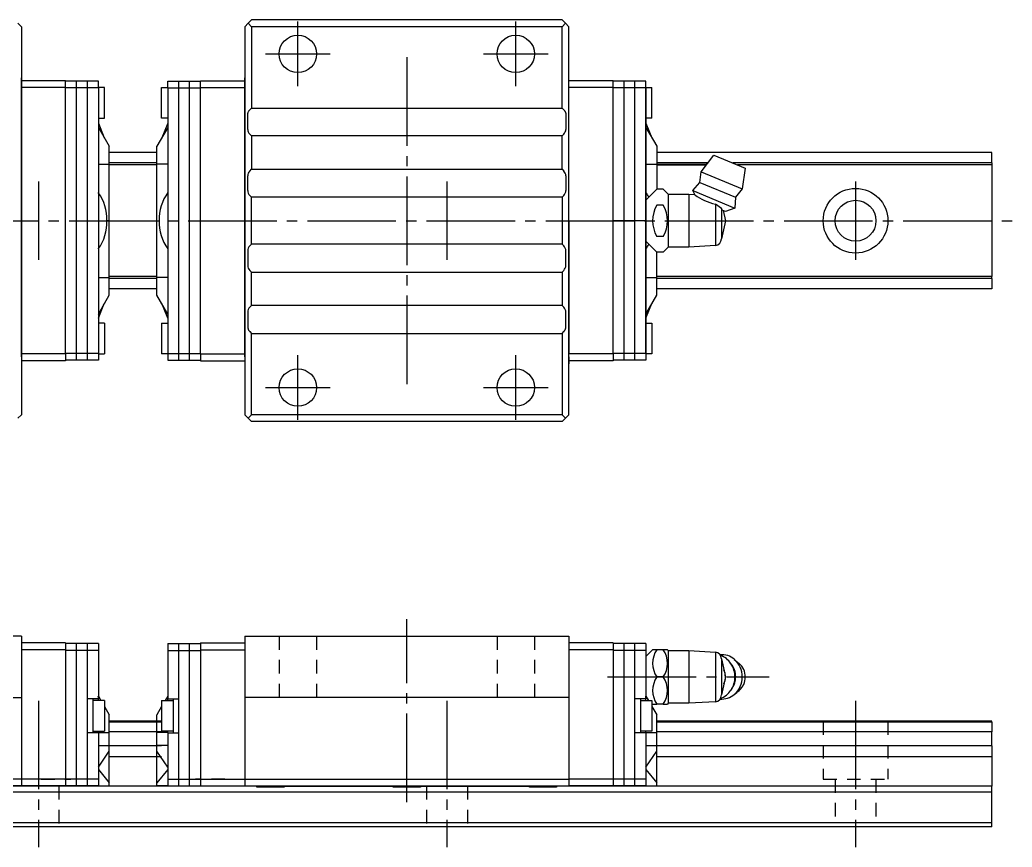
# Model space of a CAD drawing. Extents: x -26 to 276, y 1046 to 1185.
# Drawn here: x 130 to 275.8, y 1063.8 to 1185.3 of the extents above; entities that cross this region are included whole.
import ezdxf

# ---------------------------------------------------------------- set-up
doc = ezdxf.new("R2010")
doc.units = 0
doc.linetypes.add('CENTER', pattern=[17.5, 13, -1.5, 1.5, -1.5])
doc.linetypes.add('DASHED', pattern=[3.5, 2, -1.5])
doc.layers.get('0').update_dxf_attribs({"linetype": 'CONTINUOUS'})
doc.layers.add('CENTER', color=1, linetype='CENTER')

msp = doc.modelspace()

# ---------------------------------------------------------------- linework, layer by layer
at = {"color": 7, "linetype": 'CONTINUOUS'}
for p, q in [((130.26, 1184.34), (129.76, 1184.84)), ((163.06, 1184.34), (163.56, 1184.84)), ((163.56, 1184.84), (164.06, 1185.34)), ((163.56, 1184.84), (164.06, 1184.34)), ((209.66, 1185.34), (164.06, 1185.34)), ((209.66, 1185.34), (210.16, 1184.84)), ((209.66, 1184.34), (210.16, 1184.84)), ((210.16, 1184.84), (210.66, 1184.34)), ((130.26, 1184.34), (130.26, 1127.34)), ((163.06, 1184.34), (163.06, 1127.34)), ((164.06, 1184.34), (164.06, 1172.39)), ((209.66, 1184.34), (164.06, 1184.34)), ((209.66, 1172.39), (209.66, 1184.34)), ((210.66, 1127.34), (210.66, 1184.34)), ((130.26, 1175.84), (130.26, 1176.84)), ((130.26, 1176.44), (130.26, 1175.39)), ((136.76, 1176.39), (130.26, 1176.39)), ((136.76, 1175.39), (136.76, 1176.39)), ((141.56, 1176.34), (136.76, 1176.34)), ((138.36, 1135.34), (138.36, 1176.34)), ((139.96, 1135.34), (139.96, 1176.34)), ((141.56, 1175.34), (141.56, 1176.34)), ((151.76, 1175.34), (151.76, 1176.34)), ((151.76, 1176.34), (156.56, 1176.34)), ((153.36, 1135.34), (153.36, 1176.34)), ((154.96, 1135.34), (154.96, 1176.34)), ((156.56, 1176.39), (163.06, 1176.39)), ((156.56, 1175.39), (156.56, 1176.39)), ((163.06, 1175.84), (163.06, 1176.84)), ((163.06, 1176.44), (163.06, 1175.39)), ((210.66, 1175.84), (210.66, 1176.84)), ((210.66, 1175.39), (210.66, 1176.44)), ((217.16, 1176.39), (210.66, 1176.39)), ((217.16, 1175.39), (217.16, 1176.39)), ((221.96, 1176.34), (217.16, 1176.34)), ((221.96, 1176.34), (217.16, 1176.34)), ((218.76, 1135.34), (218.76, 1176.34)), ((220.36, 1135.34), (220.36, 1176.34)), ((221.96, 1175.34), (221.96, 1176.34)), ((221.96, 1175.34), (221.96, 1176.34)), ((130.26, 1135.84), (130.26, 1175.84)), ((136.76, 1175.39), (130.26, 1175.39)), ((130.26, 1155.84), (130.26, 1175.39)), ((130.26, 1175.39), (130.26, 1155.84)), ((136.76, 1136.29), (136.76, 1175.39)), ((141.56, 1175.34), (136.76, 1175.34)), ((142.46, 1175.39), (141.56, 1175.39)), ((141.56, 1175.34), (141.56, 1136.34)), ((142.46, 1170.89), (142.46, 1175.39)), ((150.86, 1170.89), (150.86, 1175.39)), ((150.86, 1175.39), (151.76, 1175.39)), ((151.76, 1175.34), (151.76, 1136.34)), ((151.76, 1175.34), (156.56, 1175.34)), ((156.56, 1136.29), (156.56, 1175.39)), ((156.56, 1175.39), (163.06, 1175.39)), ((163.06, 1135.84), (163.06, 1175.84)), ((163.06, 1155.84), (163.06, 1175.39)), ((163.06, 1175.39), (163.06, 1155.84)), ((210.66, 1135.84), (210.66, 1175.84)), ((217.16, 1175.39), (210.66, 1175.39)), ((210.66, 1155.84), (210.66, 1175.39)), ((210.66, 1155.84), (210.66, 1175.39)), ((217.16, 1136.29), (217.16, 1175.39)), ((221.96, 1175.34), (217.16, 1175.34)), ((221.96, 1175.34), (217.16, 1175.34)), ((221.96, 1175.39), (222.86, 1175.39)), ((221.96, 1155.84), (221.96, 1175.34)), ((221.96, 1175.34), (221.96, 1155.84)), ((222.86, 1170.89), (222.86, 1175.39)), ((163.53, 1171.62), (163.54, 1171.67)), ((163.54, 1171.67), (163.55, 1171.72)), ((163.55, 1171.72), (163.57, 1171.77)), ((163.57, 1171.77), (163.58, 1171.81)), ((163.58, 1171.81), (163.6, 1171.86)), ((163.6, 1171.86), (163.63, 1171.9)), ((163.63, 1171.9), (163.65, 1171.94)), ((163.65, 1171.94), (163.68, 1171.99)), ((163.68, 1171.99), (163.7, 1172.03)), ((163.7, 1172.03), (163.74, 1172.06)), ((163.74, 1172.06), (163.77, 1172.1)), ((163.77, 1172.1), (163.8, 1172.14)), ((163.8, 1172.14), (164.06, 1172.39)), ((164.06, 1172.39), (209.66, 1172.39)), ((209.66, 1172.39), (209.92, 1172.14)), ((209.92, 1172.14), (209.95, 1172.1)), ((209.95, 1172.1), (209.98, 1172.06)), ((209.98, 1172.06), (210.01, 1172.03)), ((210.01, 1172.03), (210.04, 1171.99)), ((210.04, 1171.99), (210.07, 1171.94)), ((210.07, 1171.94), (210.09, 1171.9)), ((210.09, 1171.9), (210.11, 1171.86)), ((210.11, 1171.86), (210.13, 1171.81)), ((210.13, 1171.81), (210.15, 1171.77)), ((210.15, 1171.77), (210.16, 1171.72)), ((210.16, 1171.72), (210.18, 1171.67)), ((210.18, 1171.67), (210.19, 1171.62)), ((141.56, 1170.89), (142.46, 1170.89)), ((141.56, 1170.18), (142.44, 1168.02)), ((151.76, 1170.89), (150.86, 1170.89)), ((151.76, 1170.18), (150.88, 1168.02)), ((163.51, 1171.53), (163.52, 1171.58)), ((163.51, 1171.48), (163.51, 1171.53)), ((163.51, 1171.43), (163.51, 1171.48)), ((163.51, 1169.26), (163.51, 1171.43)), ((163.52, 1171.58), (163.53, 1171.62)), ((210.19, 1171.62), (210.2, 1171.58)), ((210.2, 1171.58), (210.2, 1171.53)), ((210.2, 1171.53), (210.21, 1171.48)), ((210.21, 1171.48), (210.21, 1171.43)), ((210.21, 1171.43), (210.21, 1169.26)), ((222.86, 1170.89), (221.96, 1170.89)), ((221.96, 1170.18), (222.84, 1168.02)), ((221.96, 1170.18), (222.84, 1168.02)), ((141.56, 1169.54), (143.16, 1166.77)), ((151.76, 1169.54), (150.16, 1166.77)), ((221.96, 1169.54), (223.56, 1166.77)), ((221.96, 1169.54), (223.56, 1166.77)), ((164.06, 1168.29), (163.8, 1168.55)), ((164.06, 1168.29), (164.06, 1163.39)), ((209.66, 1168.29), (164.06, 1168.29)), ((209.92, 1168.55), (209.66, 1168.29)), ((209.66, 1163.39), (209.66, 1168.29)), ((143.16, 1144.91), (143.16, 1166.77)), ((150.16, 1165.84), (143.16, 1165.84)), ((150.16, 1144.91), (150.16, 1166.77)), ((223.56, 1166.77), (223.56, 1160.44)), ((272.76, 1165.84), (223.56, 1165.84)), ((272.76, 1164.33), (272.76, 1165.84)), ((230.1, 1163), (231.95, 1165.49)), ((231.95, 1165.49), (236.56, 1163.57)), ((141.56, 1164.17), (143.16, 1164.17)), ((150.16, 1164.33), (143.16, 1164.33)), ((150.16, 1164.04), (143.16, 1164.04)), ((151.76, 1164.17), (150.16, 1164.17)), ((163.8, 1163.14), (164.06, 1163.39)), ((164.06, 1163.39), (209.66, 1163.39)), ((209.66, 1163.39), (209.92, 1163.14)), ((221.96, 1164.17), (223.56, 1164.17)), ((221.96, 1164.17), (223.56, 1164.17)), ((223.56, 1164.33), (231.08, 1164.33)), ((231.08, 1164.33), (223.56, 1164.33)), ((223.56, 1164.04), (230.87, 1164.04)), ((230.87, 1164.04), (223.56, 1164.04)), ((229.91, 1161.46), (230.1, 1163)), ((230.1, 1163), (236.12, 1160.51)), ((272.76, 1164.33), (234.74, 1164.33)), ((272.76, 1164.04), (235.42, 1164.04)), ((236.56, 1163.57), (236.12, 1160.51)), ((272.76, 1164.33), (272.76, 1164.04)), ((272.76, 1164.04), (272.76, 1147.64)), ((163.51, 1160.26), (163.51, 1162.43)), ((210.21, 1162.43), (210.21, 1160.26)), ((228.87, 1160.26), (229.91, 1161.46)), ((229.91, 1161.46), (235.15, 1159.29)), ((221.96, 1158.84), (223.58, 1160.46)), ((224.51, 1160.46), (223.58, 1160.46)), ((224.51, 1160.46), (225.26, 1159.72)), ((228.87, 1160.26), (235.04, 1157.71)), ((229.15, 1159.67), (228.87, 1160.26)), ((236.12, 1160.51), (235.15, 1159.29)), ((164.06, 1159.29), (163.8, 1159.55)), ((209.66, 1159.29), (164.06, 1159.29)), ((164.06, 1152.39), (164.06, 1159.29)), ((209.92, 1159.55), (209.66, 1159.29)), ((209.66, 1159.29), (209.66, 1152.39)), ((225.26, 1159.72), (225.26, 1151.97)), ((225.26, 1159.72), (228.26, 1159.72)), ((228.26, 1159.72), (228.26, 1151.97)), ((228.26, 1159.72), (229.15, 1159.67)), ((229.15, 1159.67), (229.15, 1159.67)), ((229.15, 1159.67), (229.15, 1159.67)), ((235.15, 1159.29), (235.04, 1157.71)), ((164.06, 1154.19), (164.06, 1157.49)), ((209.66, 1157.49), (209.66, 1154.19)), ((224.51, 1158.15), (223.58, 1158.15)), ((232.18, 1158.29), (232.18, 1152.2)), ((233.06, 1157.66), (232.18, 1158.29)), ((233.06, 1157.66), (233.06, 1153.19)), ((233.18, 1157.4), (233.06, 1157.66)), ((233.66, 1157.2), (233.18, 1157.4)), ((233.32, 1157.34), (233.66, 1155.84)), ((235.04, 1157.71), (233.66, 1157.2)), ((130.26, 1155.84), (130.26, 1136.29)), ((130.26, 1155.84), (130.26, 1136.29)), ((143.16, 1155.84), (142.83, 1155.84)), ((150.16, 1155.84), (150.49, 1155.84)), ((163.06, 1155.84), (163.06, 1136.29)), ((163.06, 1155.84), (163.06, 1136.29)), ((210.66, 1155.84), (210.66, 1136.29)), ((210.66, 1136.29), (210.66, 1155.84)), ((221.96, 1155.84), (217.16, 1155.84)), ((221.96, 1136.34), (221.96, 1155.84)), ((221.96, 1155.84), (221.96, 1136.34)), ((221.96, 1155.84), (221.96, 1136.34)), ((233.66, 1155.84), (233.06, 1153.19)), ((223.58, 1151.23), (221.96, 1152.84)), ((224.51, 1153.53), (223.58, 1153.53)), ((163.51, 1151.43), (163.51, 1149.26)), ((164.06, 1152.39), (163.8, 1152.14)), ((209.66, 1152.39), (164.06, 1152.39)), ((209.92, 1152.14), (209.66, 1152.39)), ((210.21, 1149.26), (210.21, 1151.43)), ((223.56, 1144.91), (223.56, 1151.24)), ((225.26, 1151.97), (224.51, 1151.23)), ((228.26, 1151.97), (225.26, 1151.97)), ((232.18, 1152.2), (228.26, 1151.97)), ((224.51, 1151.23), (223.58, 1151.23)), ((163.8, 1148.55), (164.06, 1148.29)), ((209.66, 1148.29), (209.92, 1148.55)), ((141.56, 1147.51), (143.16, 1147.51)), ((150.16, 1147.64), (143.16, 1147.64)), ((150.16, 1147.36), (143.16, 1147.36)), ((151.76, 1147.51), (150.16, 1147.51)), ((164.06, 1148.29), (209.66, 1148.29)), ((164.06, 1143.39), (164.06, 1148.29)), ((209.66, 1148.29), (209.66, 1143.39)), ((221.96, 1147.51), (223.56, 1147.51)), ((221.96, 1147.51), (223.56, 1147.51)), ((221.96, 1147.51), (223.56, 1147.51)), ((272.76, 1147.64), (223.56, 1147.64)), ((272.76, 1147.36), (223.56, 1147.36)), ((272.76, 1147.36), (272.76, 1147.64)), ((272.76, 1147.36), (272.76, 1145.84)), ((150.16, 1145.84), (143.16, 1145.84)), ((272.76, 1145.84), (223.56, 1145.84)), ((141.56, 1142.14), (143.16, 1144.91)), ((151.76, 1142.14), (150.16, 1144.91)), ((221.96, 1142.14), (223.56, 1144.91)), ((221.96, 1142.14), (223.56, 1144.91)), ((221.96, 1142.14), (223.56, 1144.91)), ((141.56, 1141.51), (142.44, 1143.67)), ((151.76, 1141.51), (150.88, 1143.67)), ((164.06, 1143.39), (163.8, 1143.14)), ((209.66, 1143.39), (164.06, 1143.39)), ((209.92, 1143.14), (209.66, 1143.39)), ((221.96, 1141.51), (222.84, 1143.67)), ((221.96, 1141.51), (222.84, 1143.67)), ((221.96, 1141.51), (222.84, 1143.67)), ((163.51, 1142.43), (163.51, 1140.26)), ((210.21, 1140.26), (210.21, 1142.43)), ((142.46, 1140.79), (141.56, 1140.79)), ((142.46, 1140.79), (142.46, 1136.29)), ((150.86, 1140.79), (151.76, 1140.79)), ((150.86, 1140.79), (150.86, 1136.29)), ((163.51, 1140.26), (163.51, 1140.21)), ((163.51, 1140.21), (163.51, 1140.16)), ((163.51, 1140.16), (163.52, 1140.11)), ((163.52, 1140.11), (163.53, 1140.06)), ((163.53, 1140.06), (163.54, 1140.02)), ((163.54, 1140.02), (163.55, 1139.97)), ((163.55, 1139.97), (163.57, 1139.92)), ((163.57, 1139.92), (163.58, 1139.88)), ((163.58, 1139.88), (163.6, 1139.83)), ((163.6, 1139.83), (163.63, 1139.79)), ((163.63, 1139.79), (163.65, 1139.74)), ((163.65, 1139.74), (163.68, 1139.7)), ((163.68, 1139.7), (163.7, 1139.66)), ((163.7, 1139.66), (163.74, 1139.62)), ((163.74, 1139.62), (163.77, 1139.59)), ((163.77, 1139.59), (163.8, 1139.55)), ((209.92, 1139.55), (209.95, 1139.59)), ((209.95, 1139.59), (209.98, 1139.62)), ((209.98, 1139.62), (210.01, 1139.66)), ((210.01, 1139.66), (210.04, 1139.7)), ((210.04, 1139.7), (210.07, 1139.74)), ((210.07, 1139.74), (210.09, 1139.79)), ((210.09, 1139.79), (210.11, 1139.83)), ((210.11, 1139.83), (210.13, 1139.88)), ((210.13, 1139.88), (210.15, 1139.92)), ((210.15, 1139.92), (210.16, 1139.97)), ((210.16, 1139.97), (210.18, 1140.02)), ((210.18, 1140.02), (210.19, 1140.06)), ((210.19, 1140.06), (210.2, 1140.11)), ((210.2, 1140.16), (210.21, 1140.21)), ((210.2, 1140.11), (210.2, 1140.16)), ((210.21, 1140.21), (210.21, 1140.26)), ((221.96, 1140.79), (222.86, 1140.79)), ((222.86, 1140.79), (222.86, 1136.29)), ((163.8, 1139.55), (164.06, 1139.29)), ((164.06, 1139.29), (209.66, 1139.29)), ((164.06, 1127.34), (164.06, 1139.29)), ((209.66, 1139.29), (209.92, 1139.55)), ((209.66, 1139.29), (209.66, 1127.34)), ((136.76, 1136.29), (130.26, 1136.29)), ((130.26, 1136.29), (130.26, 1135.24)), ((130.26, 1135.84), (130.26, 1134.84)), ((136.76, 1135.29), (130.26, 1135.29)), ((141.56, 1136.34), (136.76, 1136.34)), ((136.76, 1136.29), (136.76, 1135.29)), ((141.56, 1135.34), (136.76, 1135.34)), ((141.56, 1136.34), (141.56, 1135.34)), ((141.56, 1136.29), (142.46, 1136.29)), ((151.76, 1136.29), (150.86, 1136.29)), ((151.76, 1136.34), (151.76, 1135.34)), ((151.76, 1136.34), (156.56, 1136.34)), ((151.76, 1135.34), (156.56, 1135.34)), ((156.56, 1136.29), (156.56, 1135.29)), ((156.56, 1136.29), (163.06, 1136.29)), ((156.56, 1135.29), (163.06, 1135.29)), ((163.06, 1136.29), (163.06, 1135.24)), ((163.06, 1135.84), (163.06, 1134.84)), ((217.16, 1136.29), (210.66, 1136.29)), ((210.66, 1135.24), (210.66, 1136.29)), ((210.66, 1135.84), (210.66, 1134.84)), ((217.16, 1135.29), (210.66, 1135.29)), ((221.96, 1136.34), (217.16, 1136.34)), ((221.96, 1136.34), (217.16, 1136.34)), ((221.96, 1136.34), (217.16, 1136.34)), ((217.16, 1136.29), (217.16, 1135.29)), ((221.96, 1135.34), (217.16, 1135.34)), ((221.96, 1135.34), (217.16, 1135.34)), ((221.96, 1135.34), (217.16, 1135.34)), ((221.96, 1136.34), (221.96, 1135.34)), ((221.96, 1136.34), (221.96, 1135.34)), ((221.96, 1136.34), (221.96, 1135.34)), ((222.86, 1136.29), (221.96, 1136.29)), ((129.76, 1126.84), (130.26, 1127.34)), ((163.56, 1126.84), (163.06, 1127.34)), ((163.56, 1126.84), (164.06, 1127.34)), ((164.06, 1126.34), (163.56, 1126.84)), ((209.66, 1127.34), (164.06, 1127.34)), ((209.66, 1127.34), (210.16, 1126.84)), ((210.16, 1126.84), (209.66, 1126.34)), ((210.66, 1127.34), (210.16, 1126.84)), ((209.66, 1126.34), (164.06, 1126.34)), ((130.26, 1094.84), (82.66, 1094.84)), ((130.26, 1094.84), (130.26, 1093.84)), ((163.06, 1094.84), (210.66, 1094.84)), ((163.06, 1094.84), (163.06, 1093.84)), ((210.66, 1094.84), (210.66, 1093.84)), ((136.76, 1093.84), (130.26, 1093.84)), ((130.26, 1093.84), (130.26, 1087.34)), ((136.76, 1093.84), (136.76, 1092.84)), ((141.56, 1093.74), (136.76, 1093.74)), ((138.36, 1072.84), (138.36, 1093.74)), ((139.96, 1072.84), (139.96, 1093.74)), ((141.56, 1093.74), (141.56, 1092.74)), ((151.76, 1093.74), (151.76, 1092.74)), ((151.76, 1093.74), (156.56, 1093.74)), ((153.36, 1072.84), (153.36, 1093.74)), ((154.96, 1072.84), (154.96, 1093.74)), ((156.56, 1093.84), (163.06, 1093.84)), ((156.56, 1093.84), (156.56, 1092.84)), ((163.06, 1093.84), (163.06, 1087.34)), ((217.16, 1093.84), (210.66, 1093.84)), ((210.66, 1093.84), (210.66, 1087.34)), ((217.16, 1093.84), (217.16, 1092.84)), ((221.96, 1093.74), (217.16, 1093.74)), ((221.96, 1093.74), (217.16, 1093.74)), ((221.96, 1093.74), (217.16, 1093.74)), ((218.76, 1072.84), (218.76, 1093.74)), ((220.36, 1072.84), (220.36, 1093.74)), ((221.96, 1093.74), (221.96, 1092.74)), ((221.96, 1093.74), (221.96, 1092.74)), ((221.96, 1093.74), (221.96, 1092.74)), ((136.76, 1092.84), (130.26, 1092.84)), ((136.76, 1092.84), (136.76, 1073.84)), ((141.56, 1092.74), (136.76, 1092.74)), ((141.56, 1092.74), (141.56, 1085.64)), ((151.76, 1092.74), (151.76, 1085.64)), ((151.76, 1092.74), (156.56, 1092.74)), ((156.56, 1092.84), (156.56, 1073.84)), ((156.56, 1092.84), (163.06, 1092.84)), ((217.16, 1092.84), (210.66, 1092.84)), ((217.16, 1092.84), (217.16, 1073.84)), ((221.96, 1092.74), (217.16, 1092.74)), ((221.96, 1092.74), (217.16, 1092.74)), ((221.96, 1092.74), (217.16, 1092.74)), ((221.96, 1091.84), (222.96, 1092.84)), ((221.96, 1092.74), (221.96, 1085.64)), ((221.96, 1092.74), (221.96, 1085.64)), ((221.96, 1092.74), (221.96, 1085.64)), ((223.58, 1092.84), (222.96, 1092.84)), ((224.51, 1092.84), (223.58, 1092.84)), ((225.13, 1092.84), (224.51, 1092.84)), ((225.13, 1092.84), (225.26, 1092.72)), ((225.26, 1092.72), (228.26, 1092.72)), ((225.26, 1092.72), (225.26, 1084.97)), ((228.26, 1092.72), (232.18, 1092.49)), ((228.26, 1092.72), (228.26, 1084.97)), ((232.18, 1092.49), (232.18, 1085.2)), ((233.06, 1091.49), (233.66, 1088.84)), ((233.06, 1091.49), (233.06, 1086.19)), ((234.95, 1091.42), (235.67, 1090.82)), ((224.51, 1088.84), (223.58, 1088.84)), ((233.66, 1088.84), (233.06, 1086.19)), ((130.26, 1087.34), (130.26, 1073.84)), ((163.06, 1087.34), (163.06, 1073.84)), ((210.66, 1087.34), (210.66, 1073.84)), ((82.66, 1085.84), (130.26, 1085.84)), ((141.56, 1086.04), (141.93, 1085.39)), ((151.76, 1086.04), (151.38, 1085.39)), ((210.66, 1085.84), (163.06, 1085.84)), ((221.96, 1086.04), (222.33, 1085.39)), ((221.96, 1086.04), (222.33, 1085.39)), ((221.96, 1086.04), (222.33, 1085.39)), ((141.56, 1085.64), (139.96, 1085.64)), ((140.76, 1085.64), (140.76, 1080.64)), ((142.46, 1085.39), (140.76, 1085.39)), ((141.56, 1085.39), (141.56, 1085.64)), ((142.46, 1085.39), (142.46, 1080.89)), ((142.46, 1084.49), (143.16, 1083.27)), ((150.86, 1084.49), (150.16, 1083.27)), ((150.86, 1085.39), (150.86, 1080.89)), ((150.86, 1085.39), (152.56, 1085.39)), ((151.76, 1085.39), (151.76, 1085.64)), ((151.76, 1085.64), (153.36, 1085.64)), ((152.56, 1085.64), (152.56, 1080.64)), ((221.96, 1085.64), (220.36, 1085.64)), ((221.96, 1085.64), (220.36, 1085.64)), ((221.96, 1085.64), (220.36, 1085.64)), ((221.16, 1085.64), (221.16, 1080.64)), ((221.16, 1085.64), (221.16, 1080.64)), ((221.16, 1085.39), (222.86, 1085.39)), ((221.96, 1085.39), (221.96, 1085.64)), ((221.96, 1085.39), (221.96, 1085.64)), ((221.96, 1085.39), (221.96, 1085.64)), ((222.41, 1085.39), (222.23, 1085.57)), ((222.86, 1085.39), (222.86, 1080.89)), ((222.96, 1084.84), (222.86, 1084.94)), ((222.86, 1084.49), (223.56, 1083.27)), ((222.86, 1084.49), (223.56, 1083.27)), ((222.86, 1084.49), (223.56, 1083.27)), ((222.96, 1084.84), (223.58, 1084.84)), ((224.51, 1084.84), (223.58, 1084.84)), ((224.51, 1084.84), (225.13, 1084.84)), ((225.26, 1084.97), (225.13, 1084.84)), ((228.26, 1084.97), (225.26, 1084.97)), ((232.18, 1085.2), (228.26, 1084.97)), ((143.16, 1072.84), (143.16, 1083.27)), ((150.16, 1072.84), (150.16, 1083.27)), ((223.56, 1072.84), (223.56, 1083.27)), ((150.86, 1082.34), (143.16, 1082.34)), ((150.86, 1082.18), (143.16, 1082.18)), ((272.76, 1082.34), (223.56, 1082.34)), ((272.76, 1082.18), (223.56, 1082.18)), ((272.76, 1082.18), (272.76, 1082.34)), ((272.76, 1082.18), (272.76, 1080.78)), ((141.56, 1080.64), (139.96, 1080.64)), ((140.76, 1080.89), (142.46, 1080.89)), ((141.56, 1080.64), (141.56, 1080.89)), ((141.56, 1080.67), (143.16, 1080.67)), ((141.56, 1080.64), (141.56, 1073.84)), ((150.86, 1080.78), (143.16, 1080.78)), ((151.76, 1080.67), (150.16, 1080.67)), ((152.56, 1080.89), (150.86, 1080.89)), ((151.76, 1080.64), (151.76, 1080.89)), ((151.76, 1080.64), (153.36, 1080.64)), ((151.76, 1080.64), (151.76, 1073.84)), ((221.96, 1080.64), (220.36, 1080.64)), ((221.96, 1080.64), (220.36, 1080.64)), ((221.96, 1080.64), (220.36, 1080.64)), ((222.86, 1080.89), (221.16, 1080.89)), ((221.96, 1080.64), (221.96, 1080.89)), ((221.96, 1080.64), (221.96, 1080.89)), ((221.96, 1080.64), (221.96, 1080.89)), ((221.96, 1080.67), (223.56, 1080.67)), ((221.96, 1080.67), (223.56, 1080.67)), ((221.96, 1080.67), (223.56, 1080.67)), ((221.96, 1080.64), (221.96, 1073.84)), ((221.96, 1080.64), (221.96, 1073.84)), ((221.96, 1080.64), (221.96, 1073.84)), ((272.76, 1080.78), (223.56, 1080.78)), ((272.76, 1078.71), (272.76, 1080.78)), ((141.56, 1078.76), (143.16, 1078.76)), ((150.86, 1078.71), (143.16, 1078.71)), ((151.76, 1078.76), (150.16, 1078.76)), ((221.96, 1078.76), (223.56, 1078.76)), ((221.96, 1078.76), (223.56, 1078.76)), ((221.96, 1078.76), (223.56, 1078.76)), ((272.76, 1078.71), (223.56, 1078.71)), ((272.76, 1078.71), (272.76, 1077.09)), ((141.56, 1075.58), (143.16, 1077.92)), ((150.86, 1077.09), (143.16, 1077.09)), ((151.76, 1075.58), (150.16, 1077.92)), ((221.96, 1075.58), (223.56, 1077.92)), ((221.96, 1075.58), (223.56, 1077.92)), ((221.96, 1075.58), (223.56, 1077.92)), ((272.76, 1077.09), (223.56, 1077.09)), ((272.76, 1077.09), (272.76, 1072.79)), ((141.56, 1075.26), (143.16, 1073.31)), ((151.76, 1075.26), (150.16, 1073.31)), ((221.96, 1075.26), (223.56, 1073.31)), ((221.96, 1075.26), (223.56, 1073.31)), ((221.96, 1075.26), (223.56, 1073.31)), ((130.26, 1073.84), (82.66, 1073.84)), ((130.26, 1072.84), (82.66, 1072.84)), ((164.86, 1072.79), (128.46, 1072.79)), ((136.76, 1073.84), (130.26, 1073.84)), ((130.26, 1073.84), (130.26, 1072.84)), ((136.76, 1072.84), (130.26, 1072.84)), ((141.56, 1073.84), (136.76, 1073.84)), ((136.76, 1073.84), (136.76, 1072.84)), ((141.56, 1072.84), (136.76, 1072.84)), ((141.56, 1073.84), (141.56, 1072.84)), ((141.56, 1072.84), (143.16, 1072.84)), ((151.76, 1072.84), (150.16, 1072.84)), ((151.76, 1073.84), (151.76, 1072.84)), ((151.76, 1073.84), (156.56, 1073.84)), ((151.76, 1072.84), (156.56, 1072.84)), ((156.56, 1073.84), (163.06, 1073.84)), ((156.56, 1073.84), (156.56, 1072.84)), ((156.56, 1072.84), (163.06, 1072.84)), ((163.06, 1073.84), (210.66, 1073.84)), ((163.06, 1073.84), (163.06, 1072.84)), ((163.06, 1072.84), (210.66, 1072.84)), ((164.86, 1072.64), (164.86, 1072.84)), ((168.86, 1072.64), (164.86, 1072.64)), ((168.86, 1072.84), (168.86, 1072.64)), ((168.86, 1072.79), (184.86, 1072.79)), ((168.86, 1072.79), (184.86, 1072.79)), ((184.86, 1072.79), (168.86, 1072.79)), ((184.86, 1072.64), (184.86, 1072.84)), ((188.86, 1072.64), (184.86, 1072.64)), ((188.86, 1072.84), (188.86, 1072.64)), ((188.86, 1072.79), (204.86, 1072.79)), ((188.86, 1072.79), (204.86, 1072.79)), ((204.86, 1072.79), (188.86, 1072.79)), ((204.86, 1072.64), (204.86, 1072.84)), ((208.86, 1072.64), (204.86, 1072.64)), ((208.86, 1072.84), (208.86, 1072.64)), ((272.76, 1072.79), (208.86, 1072.79)), ((217.16, 1073.84), (210.66, 1073.84)), ((210.66, 1073.84), (210.66, 1072.84)), ((217.16, 1072.84), (210.66, 1072.84)), ((217.16, 1073.84), (217.16, 1072.84)), ((221.96, 1073.84), (217.16, 1073.84)), ((221.96, 1073.84), (217.16, 1073.84)), ((221.96, 1073.84), (217.16, 1073.84)), ((221.96, 1072.84), (217.16, 1072.84)), ((221.96, 1072.84), (217.16, 1072.84)), ((221.96, 1072.84), (217.16, 1072.84)), ((221.96, 1073.84), (221.96, 1072.84)), ((221.96, 1073.84), (221.96, 1072.84)), ((221.96, 1073.84), (221.96, 1072.84)), ((221.96, 1072.84), (223.56, 1072.84)), ((221.96, 1072.84), (223.56, 1072.84)), ((221.96, 1072.84), (223.56, 1072.84)), ((272.76, 1071.94), (272.76, 1072.79)), ((272.76, 1071.94), (52.76, 1071.94)), ((272.76, 1067.44), (272.76, 1071.94)), ((272.76, 1067.44), (52.76, 1067.44)), ((272.76, 1066.84), (52.76, 1066.84)), ((272.76, 1066.84), (272.76, 1067.44))]:
    msp.add_line(p, q, dxfattribs=at)
at = {"color": 3, "linetype": 'DASHED'}
for p, q in [((168.11, 1094.84), (168.11, 1085.84)), ((173.61, 1094.84), (173.61, 1085.84)), ((200.11, 1094.84), (200.11, 1085.84)), ((205.61, 1094.84), (205.61, 1085.84)), ((248.01, 1082.34), (248.01, 1073.84)), ((257.51, 1082.34), (257.51, 1073.84)), ((133.16, 1073.84), (137.51, 1073.84)), ((135.76, 1072.84), (135.76, 1066.84)), ((160.16, 1073.84), (155.81, 1073.84)), ((189.76, 1072.84), (189.76, 1066.84)), ((195.76, 1072.84), (195.76, 1066.84)), ((248.01, 1073.84), (257.51, 1073.84)), ((249.76, 1073.84), (249.76, 1066.84)), ((255.76, 1073.84), (255.76, 1066.84))]:
    msp.add_line(p, q, dxfattribs=at)
at = {"color": 7, "linetype": 'CONTINUOUS'}
for centre, radius in [((170.86, 1180.34), 2.75), ((202.86, 1180.34), 2.75), ((252.76, 1155.84), 4.75), ((252.76, 1155.84), 3), ((170.86, 1131.34), 2.75), ((202.86, 1131.34), 2.75)]:
    msp.add_circle(centre, radius, dxfattribs=at)
for centre, radius, start, end in [((164.51, 1169.26), 1, 180, 225), ((209.21, 1169.26), 1, 315, 0), ((164.51, 1162.43), 1, 135, 180), ((209.21, 1162.43), 1, 0, 45), ((136.16, 1156.06), 6.67, 358.1073, 36.0009), ((157.16, 1156.06), 6.67, 143.9991, 181.8927), ((164.51, 1160.26), 1, 180, 225), ((209.21, 1160.26), 1, 315, 0), ((218.82, 1157.33), 4.11, 28.7268, 40.1853), ((218.82, 1157.33), 4.11, 28.7268, 40.1853), ((233.57, 1165.4), 7.24, 232.352, 258.8688), ((227.58, 1155.84), 4.62, 150.0001, 209.9999), ((220.51, 1155.84), 4.62, 330.0092, 29.9908), ((136.16, 1155.62), 6.67, 323.9991, 1.8927), ((157.16, 1155.62), 6.67, 178.1073, 216.0009), ((232.06, 1153.19), 1, 276.7771, 0), ((164.51, 1151.43), 1, 135, 180), ((209.21, 1151.43), 1, 0, 45), ((218.82, 1154.36), 4.11, 319.8147, 331.2732), ((218.82, 1154.36), 4.11, 319.8147, 331.2732), ((218.82, 1154.36), 4.11, 319.8147, 331.2732), ((164.51, 1149.26), 1, 180, 225), ((209.21, 1149.26), 1, 315, 0), ((164.51, 1142.43), 1, 135, 180), ((209.21, 1142.43), 1, 0, 45), ((226.5, 1090.84), 3.54, 145.6279, 214.3721), ((221.59, 1090.84), 3.54, 325.6279, 34.3721), ((232.06, 1091.49), 1, 0, 83.2229), ((233.1, 1089.25), 2.86, 49.2148, 94.8453), ((231.86, 1089.09), 3.11, 33.0643, 70.3106), ((231.44, 1088.82), 3.61, 16.7146, 33.0643), ((232.02, 1088.83), 3.14, 0.2058, 38.5534), ((232.82, 1088.92), 3.29, 24.1077, 49.2148), ((234.11, 1088.96), 2.43, 23.6304, 50.0798), ((232.67, 1088.86), 3.45, 359.8002, 24.1077), ((226.5, 1086.84), 3.54, 145.6279, 214.3721), ((221.59, 1086.84), 3.54, 325.6279, 34.3721), ((231.25, 1088.85), 2.4, 0.2219, 25.2932), ((231.2, 1088.86), 2.46, 334.8674, 359.6177), ((231.59, 1088.86), 3.46, 359.6564, 16.7146), ((231.29, 1088.87), 3.76, 343.9727, 359.6564), ((232.17, 1088.83), 2.98, 343.4233, 0.2058), ((232.56, 1088.86), 3.56, 336.2919, 359.8002), ((233.82, 1088.83), 2.75, 0.2775, 23.6304), ((233.94, 1088.83), 2.63, 335.8146, 0.2775), ((231.7, 1088.75), 3.33, 326.2962, 343.9727), ((231.93, 1088.9), 3.23, 322.0869, 343.4233), ((232.9, 1088.71), 3.19, 309.9979, 336.2919), ((234.02, 1088.79), 2.53, 310.4751, 335.8146), ((103.9, 1084.7), 37.68, 1.4328, 2.0376), ((189.42, 1084.7), 37.68, 177.9624, 178.5672), ((184.3, 1084.7), 37.68, 1.4328, 2.0376), ((184.32, 1084.7), 37.66, 1.4311, 2.0377), ((184.32, 1084.7), 37.66, 1.4311, 2.0377), ((232.06, 1086.19), 1, 276.7771, 0), ((233.11, 1088.35), 2.76, 264.7672, 288.1377), ((231.96, 1088.41), 2.9, 289.0002, 308.9958), ((231.67, 1088.77), 3.36, 308.9958, 326.2962), ((233.05, 1088.53), 2.95, 288.1377, 309.9979), ((204.26, 1123.67), 48.38, 309.3654, 310.4751)]:
    msp.add_arc(centre, radius, start, end, dxfattribs=at)
at = {"layer": 'CENTER', "color": 1, "linetype": 'CENTER'}
for p, q in [((170.86, 1175.59), (170.86, 1185.09)), ((202.86, 1175.59), (202.86, 1185.09)), ((166.11, 1180.34), (175.61, 1180.34)), ((186.86, 1179.84), (186.86, 1131.84)), ((186.86, 1179.84), (186.86, 1131.84)), ((198.11, 1180.34), (207.61, 1180.34)), ((132.76, 1161.59), (132.76, 1150.09)), ((192.76, 1161.59), (192.76, 1150.09)), ((252.76, 1161.59), (252.76, 1150.09)), ((49.76, 1155.84), (275.76, 1155.84)), ((170.86, 1126.59), (170.86, 1136.09)), ((202.86, 1126.59), (202.86, 1136.09)), ((166.11, 1131.34), (175.61, 1131.34)), ((198.11, 1131.34), (207.61, 1131.34)), ((186.86, 1070.45), (186.86, 1097.31)), ((216.35, 1088.84), (240.09, 1088.84)), ((132.76, 1085.34), (132.76, 1063.84)), ((192.76, 1085.34), (192.76, 1063.84)), ((252.76, 1085.34), (252.76, 1063.84))]:
    msp.add_line(p, q, dxfattribs=at)

doc.saveas('drawing.dxf')
